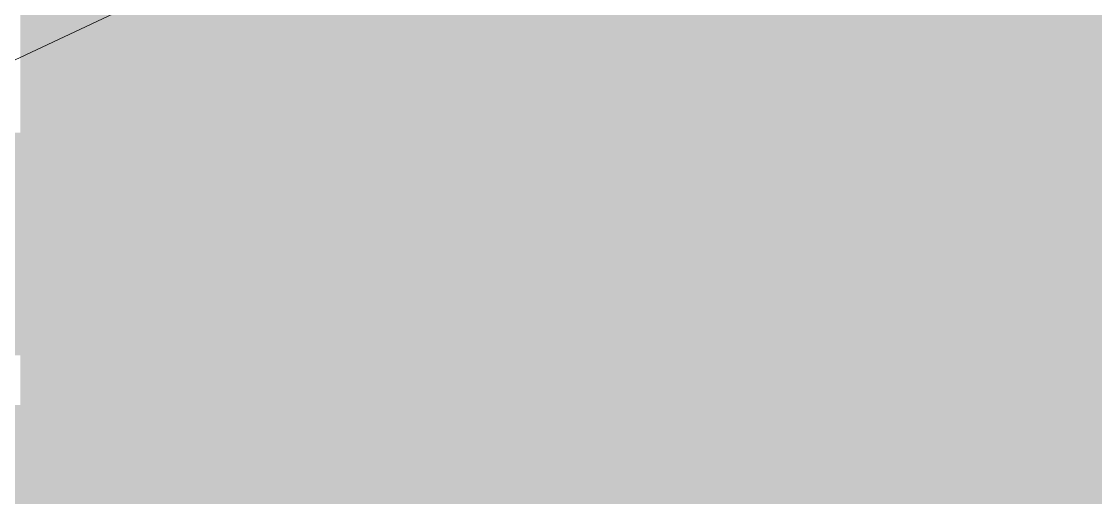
# Paper-space layout '03 3D Building and Roof' of a CAD drawing. Header units: millimetres. Extents: x 5 to 415, y 5 to 292.
# Drawn here: x 241.446 to 245.629, y 82.732 to 84.591 of the extents above; entities that cross this region are included whole.
import ezdxf

# ---------------------------------------------------------------- set-up
doc = ezdxf.new("R2010")
doc.units = ezdxf.units.MM
doc.layers.add('EXISTING', color=7, linetype='Continuous')
doc.layers.add('IMAGES', color=7, linetype='Continuous')

# ---------------------------------------------------------------- blocks, each defined once
blk = doc.blocks.new('SHEET_03')
at = {"layer": 'EXISTING', "color": 250, "lineweight": 9}
blk.add_line((226.0519, 77.2264), (265.0701, 95.5444), dxfattribs=at)
at = {"layer": 'IMAGES', "color": 7}
for points in [[(241.4418, 84.5424), (241.6345, 84.5424), (241.4418, 84.6388), (241.6345, 84.6388)], [(241.6345, 84.5424), (241.7309, 84.5424), (241.6345, 84.6388), (241.7309, 84.6388)], [(241.7309, 84.5424), (241.8273, 84.5424), (241.7309, 84.6388), (241.8273, 84.6388)], [(241.8273, 84.5424), (242.02, 84.5424), (241.8273, 84.6388), (242.02, 84.6388)], [(242.02, 84.5424), (242.1164, 84.5424), (242.02, 84.6388), (242.1164, 84.6388)], [(242.1164, 84.5424), (242.3091, 84.5424), (242.1164, 84.6388), (242.3091, 84.6388)], [(242.3091, 84.5424), (244.14, 84.5424), (242.3091, 84.6388), (244.14, 84.6388)], [(244.14, 84.5424), (244.4291, 84.5424), (244.14, 84.6388), (244.4291, 84.6388)], [(244.4291, 84.5424), (244.5255, 84.5424), (244.4291, 84.6388), (244.5255, 84.6388)], [(244.5255, 84.5424), (249.44, 84.5424), (244.5255, 84.6388), (249.44, 84.6388)], [(241.4418, 84.446), (241.5382, 84.446), (241.4418, 84.5424), (241.5382, 84.5424)], [(241.5382, 84.446), (241.6345, 84.446), (241.5382, 84.5424), (241.6345, 84.5424)], [(241.6345, 84.446), (241.8273, 84.446), (241.6345, 84.5424), (241.8273, 84.5424)], [(241.8273, 84.446), (242.02, 84.446), (241.8273, 84.5424), (242.02, 84.5424)], [(242.02, 84.446), (243.6582, 84.446), (242.02, 84.5424), (243.6582, 84.5424)], [(243.6582, 84.446), (243.7545, 84.446), (243.6582, 84.5424), (243.7545, 84.5424)], [(243.7545, 84.446), (243.9473, 84.446), (243.7545, 84.5424), (243.9473, 84.5424)], [(243.9473, 84.446), (244.0436, 84.446), (243.9473, 84.5424), (244.0436, 84.5424)], [(244.0436, 84.446), (244.14, 84.446), (244.0436, 84.5424), (244.14, 84.5424)], [(244.14, 84.446), (244.2364, 84.446), (244.14, 84.5424), (244.2364, 84.5424)], [(244.2364, 84.446), (244.3327, 84.446), (244.2364, 84.5424), (244.3327, 84.5424)], [(244.3327, 84.446), (244.4291, 84.446), (244.3327, 84.5424), (244.4291, 84.5424)], [(244.4291, 84.446), (249.1509, 84.446), (244.4291, 84.5424), (249.1509, 84.5424)], [(241.4418, 84.3496), (241.5382, 84.3496), (241.4418, 84.446), (241.5382, 84.446)], [(241.5382, 84.3496), (241.6345, 84.3496), (241.5382, 84.446), (241.6345, 84.446)], [(241.6345, 84.3496), (241.7309, 84.3496), (241.6345, 84.446), (241.7309, 84.446)], [(241.7309, 84.3496), (241.8273, 84.3496), (241.7309, 84.446), (241.8273, 84.446)], [(241.8273, 84.3496), (243.5618, 84.3496), (241.8273, 84.446), (243.5618, 84.446)], [(243.5618, 84.3496), (243.6582, 84.3496), (243.5618, 84.446), (243.6582, 84.446)], [(243.6582, 84.2532), (243.7545, 84.2532), (243.6582, 84.446), (243.7545, 84.446)], [(243.7545, 84.3496), (243.8509, 84.3496), (243.7545, 84.446), (243.8509, 84.446)], [(243.8509, 84.3496), (244.14, 84.3496), (243.8509, 84.446), (244.14, 84.446)], [(244.14, 84.3496), (244.2364, 84.3496), (244.14, 84.446), (244.2364, 84.446)], [(244.2364, 84.3496), (248.9582, 84.3496), (244.2364, 84.446), (248.9582, 84.446)], [(241.4418, 84.2532), (241.5382, 84.2532), (241.4418, 84.3496), (241.5382, 84.3496)], [(241.5382, 84.2532), (243.5618, 84.2532), (241.5382, 84.3496), (243.5618, 84.3496)], [(243.5618, 84.2532), (243.6582, 84.2532), (243.5618, 84.3496), (243.6582, 84.3496)], [(243.7545, 84.2532), (243.8509, 84.2532), (243.7545, 84.3496), (243.8509, 84.3496)], [(243.8509, 84.2532), (243.9473, 84.2532), (243.8509, 84.3496), (243.9473, 84.3496)], [(243.9473, 84.2532), (248.6691, 84.2532), (243.9473, 84.3496), (248.6691, 84.3496)], [(241.4418, 84.1568), (243.1764, 84.1568), (241.4418, 84.2532), (243.1764, 84.2532)], [(243.1764, 84.1568), (243.2727, 84.1568), (243.1764, 84.2532), (243.2727, 84.2532)], [(243.2727, 84.1568), (243.3691, 84.1568), (243.2727, 84.2532), (243.3691, 84.2532)], [(243.3691, 84.1568), (243.4655, 84.1568), (243.3691, 84.2532), (243.4655, 84.2532)], [(243.4655, 84.1568), (243.5618, 84.1568), (243.4655, 84.2532), (243.5618, 84.2532)], [(243.5618, 84.1568), (243.6582, 84.1568), (243.5618, 84.2532), (243.6582, 84.2532)], [(243.6582, 84.1568), (243.7545, 84.1568), (243.6582, 84.2532), (243.7545, 84.2532)], [(243.7545, 84.1568), (243.8509, 84.1568), (243.7545, 84.2532), (243.8509, 84.2532)], [(243.8509, 84.1568), (248.4764, 84.1568), (243.8509, 84.2532), (248.4764, 84.2532)], [(241.2491, 84.0604), (242.9836, 84.0604), (241.2491, 84.1568), (242.9836, 84.1568)], [(242.9836, 84.0604), (243.08, 84.0604), (242.9836, 84.1568), (243.08, 84.1568)], [(243.08, 83.964), (243.2727, 83.964), (243.08, 84.1568), (243.2727, 84.1568)], [(243.2727, 84.0604), (243.3691, 84.0604), (243.2727, 84.1568), (243.3691, 84.1568)], [(243.3691, 84.0604), (243.5618, 84.0604), (243.3691, 84.1568), (243.5618, 84.1568)], [(243.5618, 84.0604), (243.6582, 84.0604), (243.5618, 84.1568), (243.6582, 84.1568)], [(243.6582, 84.0604), (248.2836, 84.0604), (243.6582, 84.1568), (248.2836, 84.1568)], [(240.96, 83.964), (242.8873, 83.964), (240.96, 84.0604), (242.8873, 84.0604)], [(242.8873, 83.964), (242.9836, 83.964), (242.8873, 84.0604), (242.9836, 84.0604)], [(242.9836, 83.964), (243.08, 83.964), (242.9836, 84.0604), (243.08, 84.0604)], [(243.2727, 83.964), (243.3691, 83.964), (243.2727, 84.0604), (243.3691, 84.0604)], [(243.3691, 83.964), (248.0909, 83.964), (243.3691, 84.0604), (248.0909, 84.0604)], [(240.8636, 83.8676), (242.5018, 83.8676), (240.8636, 83.964), (242.5018, 83.964)], [(242.5018, 83.8676), (242.5982, 83.8676), (242.5018, 83.964), (242.5982, 83.964)], [(242.5982, 83.8676), (242.6945, 83.8676), (242.5982, 83.964), (242.6945, 83.964)], [(242.6945, 83.8676), (242.7909, 83.8676), (242.6945, 83.964), (242.7909, 83.964)], [(242.7909, 83.8676), (242.8873, 83.8676), (242.7909, 83.964), (242.8873, 83.964)], [(242.8873, 83.8676), (242.9836, 83.8676), (242.8873, 83.964), (242.9836, 83.964)], [(242.9836, 83.8676), (243.08, 83.8676), (242.9836, 83.964), (243.08, 83.964)], [(243.08, 83.8676), (243.1764, 83.8676), (243.08, 83.964), (243.1764, 83.964)], [(243.1764, 83.8676), (243.2727, 83.8676), (243.1764, 83.964), (243.2727, 83.964)], [(243.2727, 83.8676), (247.9945, 83.8676), (243.2727, 83.964), (247.9945, 83.964)], [(240.5745, 83.7712), (242.5018, 83.7712), (240.5745, 83.8676), (242.5018, 83.8676)], [(242.5018, 83.7712), (242.5982, 83.7712), (242.5018, 83.8676), (242.5982, 83.8676)], [(242.5982, 83.7712), (242.6945, 83.7712), (242.5982, 83.8676), (242.6945, 83.8676)], [(242.6945, 83.7712), (242.7909, 83.7712), (242.6945, 83.8676), (242.7909, 83.8676)], [(242.7909, 83.7712), (247.6091, 83.7712), (242.7909, 83.8676), (247.6091, 83.8676)], [(240.3818, 83.6748), (242.4055, 83.6748), (240.3818, 83.7712), (242.4055, 83.7712)], [(242.4055, 83.6748), (242.5018, 83.6748), (242.4055, 83.7712), (242.5018, 83.7712)], [(242.5018, 83.6748), (242.6945, 83.6748), (242.5018, 83.7712), (242.6945, 83.7712)], [(242.6945, 83.6748), (247.5127, 83.6748), (242.6945, 83.7712), (247.5127, 83.7712)], [(240.1891, 83.5784), (242.1164, 83.5784), (240.1891, 83.6748), (242.1164, 83.6748)], [(242.1164, 83.5784), (242.2127, 83.5784), (242.1164, 83.6748), (242.2127, 83.6748)], [(242.2127, 83.5784), (242.3091, 83.5784), (242.2127, 83.6748), (242.3091, 83.6748)], [(242.3091, 83.5784), (242.4055, 83.5784), (242.3091, 83.6748), (242.4055, 83.6748)], [(242.4055, 83.5784), (242.5018, 83.5784), (242.4055, 83.6748), (242.5018, 83.6748)], [(242.5018, 83.5784), (247.2236, 83.5784), (242.5018, 83.6748), (247.2236, 83.6748)], [(239.9964, 83.482), (241.8273, 83.482), (239.9964, 83.5784), (241.8273, 83.5784)], [(241.8273, 83.482), (241.9236, 83.482), (241.8273, 83.5784), (241.9236, 83.5784)], [(241.9236, 83.482), (242.02, 83.482), (241.9236, 83.5784), (242.02, 83.5784)], [(242.02, 83.482), (242.1164, 83.482), (242.02, 83.5784), (242.1164, 83.5784)], [(242.1164, 83.482), (242.2127, 83.482), (242.1164, 83.5784), (242.2127, 83.5784)], [(242.2127, 83.482), (242.3091, 83.482), (242.2127, 83.5784), (242.3091, 83.5784)], [(242.3091, 83.482), (247.2236, 83.482), (242.3091, 83.5784), (247.2236, 83.5784)], [(239.7073, 83.3856), (241.6345, 83.3856), (239.7073, 83.482), (241.6345, 83.482)], [(241.6345, 83.3856), (241.7309, 83.3856), (241.6345, 83.482), (241.7309, 83.482)], [(241.7309, 83.3856), (241.8273, 83.3856), (241.7309, 83.482), (241.8273, 83.482)], [(241.8273, 83.3856), (242.02, 83.3856), (241.8273, 83.482), (242.02, 83.482)], [(242.02, 83.3856), (242.1164, 83.3856), (242.02, 83.482), (242.1164, 83.482)], [(242.1164, 83.3856), (246.8382, 83.3856), (242.1164, 83.482), (246.8382, 83.482)], [(241.3455, 83.2892), (241.5382, 83.2892), (241.3455, 83.3856), (241.5382, 83.3856)], [(241.5382, 83.2892), (241.7309, 83.2892), (241.5382, 83.3856), (241.7309, 83.3856)], [(241.7309, 83.2892), (241.8273, 83.2892), (241.7309, 83.3856), (241.8273, 83.3856)], [(241.8273, 83.2892), (241.9236, 83.2892), (241.8273, 83.3856), (241.9236, 83.3856)], [(241.9236, 83.2892), (242.02, 83.2892), (241.9236, 83.3856), (242.02, 83.3856)], [(242.02, 83.2892), (246.6455, 83.2892), (242.02, 83.3856), (246.6455, 83.3856)], [(241.4418, 83.1928), (241.5382, 83.1928), (241.4418, 83.2892), (241.5382, 83.2892)], [(241.5382, 83.1928), (246.3564, 83.1928), (241.5382, 83.2892), (246.3564, 83.2892)], [(241.4418, 83.0964), (246.1636, 83.0964), (241.4418, 83.1928), (246.1636, 83.1928)], [(241.3455, 83), (246.1636, 83), (241.3455, 83.0964), (246.1636, 83.0964)], [(240.96, 82.8072), (245.7782, 82.8072), (240.96, 83), (245.7782, 83)], [(240.6709, 82.7108), (245.3927, 82.7108), (240.6709, 82.8072), (245.3927, 82.8072)], [(245.3927, 82.7108), (245.4891, 82.7108), (245.3927, 82.8072), (245.4891, 82.8072)], [(245.4891, 82.7108), (245.5855, 82.7108), (245.4891, 82.8072), (245.5855, 82.8072)], [(245.5855, 82.7108), (245.6818, 82.7108), (245.5855, 82.8072), (245.6818, 82.8072)]]:
    blk.add_solid(points, dxfattribs=at)

psp = doc.layouts.new('03 3D Building and Roof')

# ---------------------------------------------------------------- block references
psp.add_blockref('SHEET_03', (0, 0))

doc.saveas('drawing.dxf')
